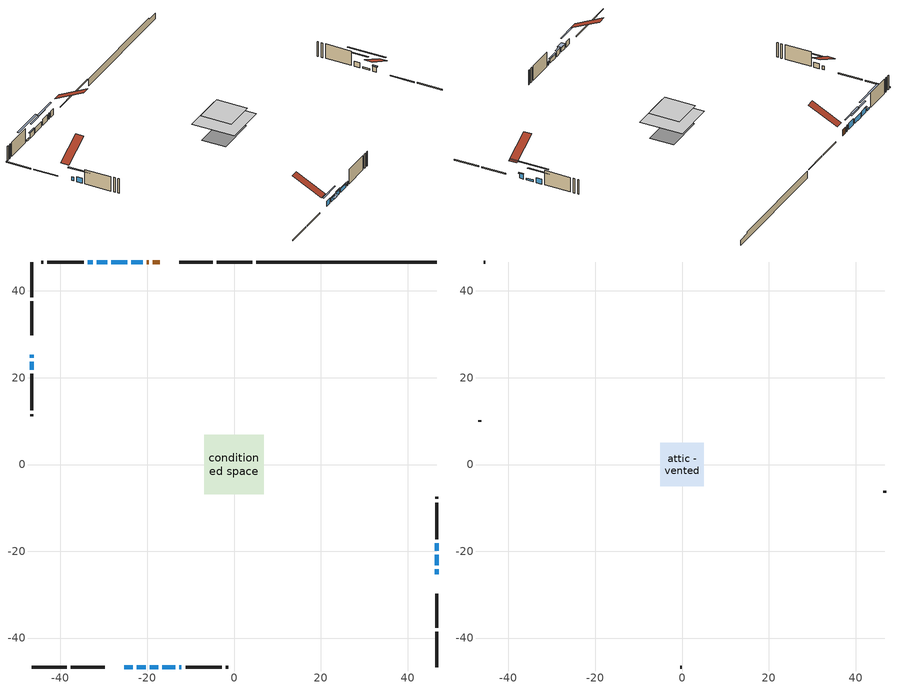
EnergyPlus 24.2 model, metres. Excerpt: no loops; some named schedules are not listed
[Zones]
conditioned space
 floor adiabatic (AdiabaticFloorConstruction): -6.89,-6.89 -6.89,6.89 6.89,6.89 6.89,-6.89 z3.2
 floor foundation (Slab1 construction): -6.51,-3.88 -6.51,3.88 6.51,3.88 6.51,-3.88 z-1.6
 wall outside (RimJoist1 construction): 4.2,46.67 -3.93,46.67 / -46.67,-46.67 -38.54,-46.67 / -46.67,46.67 -46.67,38.54 / 46.67,-46.67 46.67,-38.54 z0.76:1.06
 wall outside (RimJoist2 construction): -4.86,46.67 -12.65,46.67 / -37.61,-46.67 -29.83,-46.67 / -46.67,37.61 -46.67,29.83 / 46.67,-37.61 46.67,-29.83 z0.76:1.06
 wall outside (AdiabaticWallConstruction 1): -17.14,46.67 -18.68,46.67 / -19.6,46.67 -20.08,46.67 z0.76:2.79
 wall outside (AdiabaticWallConstruction): 46.67,-25.34 46.67,-24.12 / -24.63,46.67 -28.24,46.67 / -46.67,23.69 -46.67,21.88 / -29.17,46.67 -31.61,46.67 / 46.67,-19.93 46.67,-18.12 z0.76:2.39; -21.01,46.67 -23.7,46.67 z0.76:2.84; -25.34,-46.67 -23.36,-46.67 / -19.47,-46.67 -17.49,-46.67 z0.76:2.49; -22.43,-46.67 -20.4,-46.67 / -46.67,25.34 -46.67,24.61 / -16.56,-46.67 -13.51,-46.67 / -12.59,-46.67 -12.1,-46.67 z0.76:1.98; 46.67,-23.19 46.67,-20.85 / -32.53,46.67 -33.7,46.67 z0.76:1.37
 wall outside (Wall1 construction): -34.63,46.67 -43.03,46.67 / -11.17,-46.67 -2.78,-46.67 / -46.67,20.95 -46.67,12.55 / 46.67,-17.19 46.67,-8.79 z0.76:5.64
 wall outside (Wall3 construction): -43.96,46.67 -44.44,46.67 / -1.85,-46.67 -1.37,-46.67 / -46.67,11.62 -46.67,11.14 / 46.67,-7.86 46.67,-7.38 z0.76:5.64
 wall foundation (FoundationWall1 construction): 5.13,46.67,-1.6 5.13,46.67,0.76 42.52,46.67,0.76 42.52,46.67,0.25 46.67,46.67,0.25 46.67,46.67,-1.6
 window (WindowConstruction): 46.67,-25.34 46.67,-24.12 z0.76:2.38
 window (WindowConstruction 5): -21.01,46.67 -23.7,46.67 z0.76:2.84
 window (WindowConstruction 6): -24.63,46.67 -28.24,46.67 z0.76:2.38
 window (WindowConstruction 7): -25.34,-46.67 -23.36,-46.67 z0.76:2.49
 window (WindowConstruction 8): -22.43,-46.67 -20.4,-46.67 z0.76:1.98
 window (WindowConstruction 11): -46.67,25.34 -46.67,24.61 z0.76:1.98
 window (WindowConstruction 9): -46.67,23.69 -46.67,21.88 z0.76:2.38
 window (WindowConstruction 12): 46.67,-23.19 46.67,-20.85 z0.76:1.37
 window (WindowConstruction 1): -29.17,46.67 -31.61,46.67 z0.76:2.38
 window (WindowConstruction 13): -32.54,46.67 -33.7,46.67 z0.76:1.37
 window (WindowConstruction 2): -19.47,-46.67 -17.49,-46.67 z0.76:2.49
 window (WindowConstruction 3): -16.56,-46.67 -13.51,-46.67 z0.76:1.98
 window (WindowConstruction 10): -12.58,-46.67 -12.1,-46.67 z0.76:1.98
 window (WindowConstruction 4): 46.67,-19.92 46.67,-18.12 z0.76:2.38
 door (Door): -17.14,46.67 -18.68,46.67 z0.76:2.79
 door (Door 1): -19.6,46.67 -20.08,46.67 z0.76:2.79
 ceiling adiabatic (AdiabaticFloorConstruction): 6.89,-6.89 6.89,6.89 -6.89,6.89 -6.89,-6.89 z3.2
attic - vented
 floor to conditioned space (Floor1 construction Reversed): -4.98,-4.98 -4.98,4.98 4.98,4.98 4.98,-4.98 z5.64
 wall outside (Wall4 construction): -45.37,46.67 -45.74,46.67 / -0.44,-46.67 -0.06,-46.67 / -46.67,10.21 -46.67,9.84 / 46.67,-6.45 46.67,-6.08 z0.76:5.64
 roof outside (Roof1 construction): -16.21,46.67,5.64 -16.21,37.26,10.34 -13.58,37.26,10.34 -13.58,46.67,5.64; -26.27,-46.67,5.64 -26.27,-37.26,10.34 -28.9,-37.26,10.34 -28.9,-46.67,5.64; -46.67,26.27,5.64 -37.26,26.27,10.34 -37.26,28.9,10.34 -46.67,28.9,5.64; 46.67,-26.27,5.64 37.26,-26.27,10.34 37.26,-28.9,10.34 46.67,-28.9,5.64
shading: 46.67,-23.92 46.67,-25.54 47.08,-25.54 47.08,-23.92 z2.59; -26.34,46.67 -18.37,46.67 -18.37,47.08 -26.34,47.08 z5.48; -30.88,46.67 -21.99,46.67 -21.99,47.08 -30.88,47.08 z5.02; -20.72,-46.67 -27.98,-46.67 -27.98,-47.08 -20.72,-47.08 z5.13; -20.1,-46.67 -22.73,-46.67 -22.73,-47.89 -20.1,-47.89 z2.28; -46.67,19.24 -46.67,26.32 -47.08,26.32 -47.08,19.24 z5.02; 46.67,-15.77 46.67,-28.27 47.08,-28.27 47.08,-15.77 z6.45; -31.81,46.67 -28.97,46.67 -28.97,47.08 -31.81,47.08 z2.59; -38.78,46.67 -27.45,46.67 -27.45,47.08 -38.78,47.08 z6.45; -17.29,-46.67 -19.67,-46.67 -19.67,-47.08 -17.29,-47.08 z2.69; -13.21,-46.67 -16.86,-46.67 -16.86,-46.97 -13.21,-46.97 z2.28; 46.67,-15.48 46.67,-22.56 47.08,-22.56 47.08,-15.48 z5.02
[Building]
Building 1: Terrain=Suburbs
[Site:Location]
Quebec Intl AP_QC: Latitude {deg}=46.8; Longitude {deg}=-71.38; Time Zone {hr}=-5; Elevation {m}=74; Keep Site Location Information=Yes
[Site:GroundTemperature:Shallow]
0.0108218, -2.24938, -2.43038, -1.3578, 2.94801, 7.23376, 10.9493, 13.303, 13.5029, 11.5886, 7.96783, 3.81355
[Site:WaterMainsTemperature]
Calculation Method=Schedule; Temperature Schedule=mains temperature schedule
[Material] Roughness=Rough; Thermal Absorptance=0.9
Name | Thickness {m} | Conductivity {W/m-K} | Density {kg/m3} | Specific Heat {J/kg-K} | Solar Absorptance | Visible Absorptance
asphalt or fiberglass shingles | 0.00635 | 0.162714 | 1121.4 | 1465.45 | 0.4 | 0.4
ceiling loosefill ins | 0.169333 | 0.0480833 | 16.02 | 1046.75 | 0.7 | 0.7
ceiling stud and cavity | 0.1397 | 0.0757758 | 65.682 | 1177.47 | 0.7 | 0.7
concrete 4.0 in. | 0.1016 | 1.803125 | 2242.8 | 837.4 | 0.7 | 0.7
concrete 8.0 in. | 0.2032 | 1.803125 | 2242.8 | 837.4 | 0.7 | 0.7
door material | 0.04445 | 0.053851 | 512.64 | 1214.23 | 0.7 | 0.7
exterior vertical ins | 0.0533782 | 0.029427 | 32.04 | 1214.23 | 0.7 | 0.7
floor covering | 0.0127 | 0.0433444 | 54.468 | 1339.84 | 0.6 | 0.6
floor rigid ins; wall rigid ins 1 | 0.512978 | 0.029427 | 32.04 | 1214.23 | 0.7 | 0.7
floor stud and cavity | 0.1397 | 1.75129 | 37.0049 | 1207.88 | 0.7 | 0.7
furniture material conditioned space 1 | 0.1524 | 0.115458 | 640.8 | 1214.23 | 0.6 | 0.6
gypsum board | 0.0127 | 0.160291 | 801 | 837.4 | 0.6 | 0.6
gypsum board 1 | 0.0127 | 0.160291 | 801 | 837.4 | 0.7 | 0.7
osb sheathing 0.5 in. | 0.0127 | 0.115458 | 512.64 | 1214.23 | 0.7 | 0.7
osb sheathing 0.75 in. | 0.01905 | 0.115458 | 512.64 | 1214.23 | 0.7 | 0.7
osb sheathing 2.0 in. | 0.0508 | 0.115458 | 512.64 | 1214.23 | 0.7 | 0.7
rim joist rigid ins; wall rigid ins | 0.051816 | 0.029427 | 32.04 | 1214.23 | 0.7 | 0.7
rim joist stud and cavity | 0.0508 | 0.10032 | 125.044 | 1163.47 | 0.6 | 0.6
rim joist stud and cavity 1 | 0.0508 | 0.203772 | 125.044 | 1163.47 | 0.6 | 0.6
wall stud and cavity | 0.1397 | 0.125935 | 139.0536 | 1170.24 | 0.7 | 0.7
wall stud and cavity 1 | 0.1397 | 0.208789 | 139.0536 | 1170.24 | 0.7 | 0.7
wall stud and cavity 2 | 0.0889 | 6.9971 | 50.32683 | 1063.81 | 0.6 | 0.6
wall stud and cavity 3 | 0.0889 | 0.380278 | 52.3479 | 1209.89 | 0.7 | 0.7
wall stud and cavity 4 | 0.0889 | 0.391764 | 83.0341 | 1211.67 | 0.7 | 0.7
wood siding | 0.0254 | 0.102417 | 544.68 | 1172.36 | 0.4 | 0.4
wood siding 1 | 0.00254 | 0.102417 | 544.68 | 1172.36 | 0.4 | 0.4
wood siding 2; wood siding 3; wood siding 4 | 0.0254 | 0.102417 | 544.68 | 1172.36 | 0.7 | 0.7
[WindowMaterial:SimpleGlazingSystem]
Name | U-Factor {W/m2-K} | Solar Heat Gain Coefficient
WindowMaterial | 2.78903 | 0.62
WindowMaterial 1 | 2.79414 | 0.65
WindowMaterial 2 | 2.78279 | 0.59
WindowMaterial 3 | 2.79301 | 0.64
WindowMaterial 4 | 2.824805 | 0.62
WindowMaterial 5 | 3.04681 | 0.56
WindowMaterial 6 | 2.97414 | 0.62
WindowMaterial 7 | 3.02126 | 0.49
[Construction]
AdiabaticFloorConstruction: floor stud and cavity, floor rigid ins, osb sheathing 0.75 in., floor covering
AdiabaticWallConstruction: wood siding 3, wall rigid ins 1, wall stud and cavity 3, gypsum board
AdiabaticWallConstruction 1: wood siding 4, wall rigid ins 1, wall stud and cavity 3, gypsum board
Door; Door 1: door material
Floor1 construction Reversed: gypsum board, ceiling stud and cavity, ceiling loosefill ins
FoundationWall1 construction: concrete 8.0 in., gypsum board 1
furniture construction conditioned space 1: furniture material conditioned space 1
PartitionWallConstruction: gypsum board, wall stud and cavity 4, gypsum board
RimJoist1 construction: wood siding 2, rim joist rigid ins, osb sheathing 2.0 in., rim joist stud and cavity
RimJoist2 construction: wood siding 2, rim joist rigid ins, osb sheathing 2.0 in., rim joist stud and cavity 1
Roof1 construction: asphalt or fiberglass shingles
Slab1 construction: concrete 4.0 in.
Wall1 construction: wood siding, wall rigid ins, osb sheathing 0.5 in., wall stud and cavity, gypsum board
Wall3 construction: wood siding, wall rigid ins, osb sheathing 0.5 in., wall stud and cavity 1, gypsum board
Wall4 construction: wood siding 1, wall stud and cavity 2
WindowConstruction; WindowConstruction 1: WindowMaterial
WindowConstruction 10: WindowMaterial 5
WindowConstruction 11: WindowMaterial 6
WindowConstruction 12; WindowConstruction 13: WindowMaterial 7
WindowConstruction 2; WindowConstruction 7: WindowMaterial 1
WindowConstruction 3; WindowConstruction 8: WindowMaterial 2
WindowConstruction 4; WindowConstruction 6; WindowConstruction 9: WindowMaterial 3
WindowConstruction 5: WindowMaterial 4
[Zone] Multiplier=1; Part of Total Floor Area=Yes
Name | Volume {m3}
attic - vented | 73.4315
conditioned space | 772.3
[Space]
Name | Zone | Volume {m3}
attic - vented 1 | attic - vented | 73.4315
conditioned space 1 | conditioned space | 772.3
[ZoneInfiltration:EffectiveLeakageArea]
infil attic - vented 1: Zone or Space=attic - vented 1; Schedule=Always On Discrete; Effective Air Leakage Area {cm2}=3655.75; Stack Coefficient=0.000666318; Wind Coefficient=1.74406e-05
[ZoneMixing]
whole house fan mix: Zone or Space=attic - vented; Schedule=Always On Continuous; Design Flow Rate Calculation Method=Flow/Zone; Design Flow Rate {m3/s}=0; Source Zone or Space=conditioned space
[SurfaceProperty:ExposedFoundationPerimeter]
Slab1: Exposed Perimeter Calculation Method=TotalExposedPerimeter; Total Exposed Perimeter {m}=41.545
[InternalMass] Zone or ZoneList=conditioned space; Space or SpaceList=conditioned space 1
Name | Construction | Surface Area {m2}
furniture mass conditioned space 1 | furniture construction conditioned space 1 | 116.28
partition wall mass | PartitionWallConstruction | 290.7
[Lights]
interior lighting: Zone or ZoneList or Space or SpaceList=conditioned space 1; Schedule=interior lighting schedule; Design Level Calculation Method=LightingLevel; Lighting Level {W}=343.2; Return Air Fraction=0; Fraction Radiant=0.6; Fraction Visible=0.2; Fraction Replaceable=1
[People]
occupants: Zone or ZoneList or Space or SpaceList=conditioned space 1; Number of People Schedule=occupants schedule; Number of People Calculation Method=People; Number of People=3; Fraction Radiant=0.314171; Sensible Heat Fraction=0.56303; Activity Level Schedule=occupants activity schedule; Carbon Dioxide Generation Rate {m3/s-W}=0; Enable ASHRAE 55 Comfort Warnings=No; Mean Radiant Temperature Calculation Type=EnclosureAveraged
[ElectricEquipment] Zone or ZoneList or Space or SpaceList=conditioned space 1; Design Level Calculation Method=EquipmentLevel
Name | Schedule | Design Level {W} | Fraction Latent | Fraction Radiant | Fraction Lost
clothes dryer | clothes dryer schedule | 140.772 | 0.015 | 0.081 | 0.85
clothes washer | clothes washer schedule | 32.1985 | 0.03 | 0.162 | 0.7
cooking range | cooking range schedule | 215.147 | 0.08 | 0.432 | 0.2
dishwasher | dishwasher schedule | 66.8632 | 0.3 | 0.18 | 0.4
fridge | fridge schedule | 72.9452 | 0 | 0.6 | 0
mech vent house fan | mech vent house fan schedule | 19.9167 | 0 | 0 | 0.5
mech vent house fan cfis | mech vent house fan cfis schedule | 0 | 0 | 0 | 0
mech vent range fan 0 | mech vent range fan 0 schedule | 57 | 0 | 0 | 1
misc plug loads | misc plug loads schedule | 494.7 | 0.045 | 0.513 | 0.1
whole house fan | Always On Discrete | 0 | 0 | 0 | 1
[OtherEquipment] Zone or ZoneList or Space or SpaceList=conditioned space 1; Design Level Calculation Method=EquipmentLevel
Name | Fuel Type | Schedule | Design Level {W} | Fraction Latent | Fraction Radiant | Fraction Lost
clothes dryer 1 | Electricity | clothes dryer schedule | 0 | 0.015 | 0.081 | 0.85
cooking range 1 | Electricity | cooking range schedule | 0 | 0.08 | 0.432 | 0.2
general water use latent | None | general water use schedule | 62.594 | 1 | 0 | 0
general water use sensible | None | general water use schedule | -61.6891 | 0 | 0.6 | 0
mech vent house fan latent load | None | Always On Discrete | 0 | 1 | 0 | 0
mech vent house fan sensible load | None | Always On Discrete | 0 | 0 | 0 | 0
water heater energy adjustment1 | Electricity | Always On Discrete | 0.01 | 0 | 0 | 1
[ZoneInfiltration:DesignFlowRate] Zone or ZoneList or Space or SpaceList=conditioned space 1; Schedule=Always On Discrete; Design Flow Rate Calculation Method=Flow/Zone; Design Flow Rate {m3/s}=0
infil flow; natural vent flow; whole house fan flow
[AvailabilityManager:Scheduled]
air source heat pump airloop Availability Manager: Schedule=Always On Discrete
[Foundation:Kiva]
Foundation Kiva 1: Initial Indoor Air Temperature {C}=18; Wall Height Above Grade {m}=0.760019; Wall Depth Below Slab {m}=0.2032; Custom Block Material Name 1=exterior vertical ins; Custom Block Depth 1 {m}=2.36001; Custom Block X Position 1 {m}=0.2159; Custom Block Z Position 1 {m}=0
[Foundation:Kiva:Settings]
Soil Conductivity {W/m-K}=0.849921; Soil Density {kg/m3}=1842.3; Soil Specific Heat {J/kg-K}=418.7; Ground Solar Absorptivity=0.9; Ground Thermal Absorptivity=0.9; Ground Surface Roughness {m}=0.03; Far-Field Width {m}=40; Deep-Ground Boundary Condition=ZeroFlux; Deep-Ground Depth {m}=40; Minimum Cell Dimension {m}=0.2; Maximum Cell Growth Coefficient=3; Simulation Timestep=Timestep
[Exterior:Lights]
exterior lighting: Schedule=exterior lighting schedule; Design Level {W}=75.6
[EnergyManagementSystem:GlobalVariable]
air_source_heat_pump_airloop_Fan_RTF
infil_program_Qfan
infil_program_Qinf
natural_vent_program_Qnv
natural_vent_program_Qwhf
[EnergyManagementSystem:Sensor]
Name | Output:Variable or Output:Meter Index Key | Output:Variable or Output:Meter
airflow_gain | infil flow | Infiltration Sensible Heat Gain Energy
airflow_gain_1 | natural vent flow | Infiltration Sensible Heat Gain Energy
airflow_gain_2 | whole house fan flow | Infiltration Sensible Heat Gain Energy
airflow_loss | infil flow | Infiltration Sensible Heat Loss Energy
airflow_loss_1 | natural vent flow | Infiltration Sensible Heat Loss Energy
airflow_loss_2 | whole house fan flow | Infiltration Sensible Heat Loss Energy
clg_load_cond |  | Cooling:EnergyTransfer:Zone:CONDITIONED SPACE
clg_sp_s; clg_sp_s_1 | cooling setpoint | Schedule Value
clothes_dryer_exhaust_0_sch_s | clothes dryer exhaust 0 schedule | Schedule Value
cool_season | cooling season schedule | Schedule Value
htg_load_cond |  | Heating:EnergyTransfer:Zone:CONDITIONED SPACE
htg_sp_s; htg_sp_s_1 | heating setpoint | Schedule Value
ig_ee_conv | clothes dryer | Electric Equipment Convective Heating Energy
ig_ee_conv_2 | cooking range | Electric Equipment Convective Heating Energy
ig_ee_conv_4 | fridge | Electric Equipment Convective Heating Energy
ig_ee_conv_5 | misc plug loads | Electric Equipment Convective Heating Energy
ig_ee_conv_6 | whole house fan | Electric Equipment Convective Heating Energy
ig_ee_rad | clothes dryer | Electric Equipment Radiant Heating Energy
ig_ee_rad_2 | cooking range | Electric Equipment Radiant Heating Energy
ig_ee_rad_4 | fridge | Electric Equipment Radiant Heating Energy
ig_ee_rad_5 | misc plug loads | Electric Equipment Radiant Heating Energy
ig_ee_rad_6 | whole house fan | Electric Equipment Radiant Heating Energy
ig_lgt_conv | interior lighting | Lights Convective Heating Energy
ig_lgt_rad | interior lighting | Lights Radiant Heating Energy
ig_lgt_vis | interior lighting | Lights Visible Radiation Heating Energy
ig_oe_conv | clothes dryer 1 | Other Equipment Convective Heating Energy
ig_oe_conv_1 | cooking range 1 | Other Equipment Convective Heating Energy
ig_oe_conv_2 | general water use latent | Other Equipment Convective Heating Energy
ig_oe_conv_3 | general water use sensible | Other Equipment Convective Heating Energy
ig_oe_conv_4 | water heater energy adjustment1 | Other Equipment Convective Heating Energy
ig_oe_rad | clothes dryer 1 | Other Equipment Radiant Heating Energy
ig_oe_rad_1 | cooking range 1 | Other Equipment Radiant Heating Energy
ig_oe_rad_2 | general water use latent | Other Equipment Radiant Heating Energy
ig_oe_rad_3 | general water use sensible | Other Equipment Radiant Heating Energy
ig_oe_rad_4 | water heater energy adjustment1 | Other Equipment Radiant Heating Energy
ig_ppl_conv | occupants | People Convective Heating Energy
ig_ppl_rad | occupants | People Radiant Heating Energy
im_conv | furniture mass conditioned space 1 | Surface Inside Face Convection Heat Gain Energy
im_conv_1 | partition wall mass | Surface Inside Face Convection Heat Gain Energy
im_ig | furniture mass conditioned space 1 | Surface Inside Face Internal Gains Radiation Heat Gain Energy
im_ig_1 | partition wall mass | Surface Inside Face Internal Gains Radiation Heat Gain Energy
im_lgt | furniture mass conditioned space 1 | Surface Inside Face Lights Radiation Heat Gain Energy
im_lgt_1 | partition wall mass | Surface Inside Face Lights Radiation Heat Gain Energy
im_sol | furniture mass conditioned space 1 | Surface Inside Face Solar Radiation Heat Gain Energy
im_sol_1 | partition wall mass | Surface Inside Face Solar Radiation Heat Gain Energy
im_surf | furniture mass conditioned space 1 | Surface Inside Face Net Surface Thermal Radiation Heat Gain Energy
im_surf_1 | partition wall mass | Surface Inside Face Net Surface Thermal Radiation Heat Gain Energy
mech_vent_range_fan_0_sch_s | mech vent range fan 0 schedule | Schedule Value
mv_conv | mech vent house fan | Electric Equipment Convective Heating Energy
mv_conv_1 | mech vent house fan cfis | Electric Equipment Convective Heating Energy
mv_conv_2 | mech vent range fan 0 | Electric Equipment Convective Heating Energy
mv_conv_3 | mech vent house fan latent load | Other Equipment Convective Heating Energy
mv_conv_4 | mech vent house fan sensible load | Other Equipment Convective Heating Energy
mv_rad | mech vent house fan | Electric Equipment Radiant Heating Energy
mv_rad_1 | mech vent house fan cfis | Electric Equipment Radiant Heating Energy
mv_rad_2 | mech vent range fan 0 | Electric Equipment Radiant Heating Energy
mv_rad_3 | mech vent house fan latent load | Other Equipment Radiant Heating Energy
mv_rad_4 | mech vent house fan sensible load | Other Equipment Radiant Heating Energy
natural_vent_s | natural vent schedule | Schedule Value
out_pb_s |  | Site Outdoor Air Barometric Pressure
out_wt_s |  | Site Outdoor Air Humidity Ratio
site_vw_s |  | Site Wind Speed
ss_back_out | Window1 | Surface Window Shortwave from Zone Back Out Window Heat Transfer Rate
ss_back_out_1 | Window10 | Surface Window Shortwave from Zone Back Out Window Heat Transfer Rate
ss_back_out_10 | Window4 | Surface Window Shortwave from Zone Back Out Window Heat Transfer Rate
ss_back_out_11 | Window5 | Surface Window Shortwave from Zone Back Out Window Heat Transfer Rate
ss_back_out_12 | Window8 | Surface Window Shortwave from Zone Back Out Window Heat Transfer Rate
ss_back_out_13 | Window9 | Surface Window Shortwave from Zone Back Out Window Heat Transfer Rate
ss_back_out_2 | Window11 | Surface Window Shortwave from Zone Back Out Window Heat Transfer Rate
ss_back_out_3 | Window13 | Surface Window Shortwave from Zone Back Out Window Heat Transfer Rate
ss_back_out_4 | Window14 | Surface Window Shortwave from Zone Back Out Window Heat Transfer Rate
ss_back_out_5 | Window16 | Surface Window Shortwave from Zone Back Out Window Heat Transfer Rate
ss_back_out_6 | Window17 | Surface Window Shortwave from Zone Back Out Window Heat Transfer Rate
ss_back_out_7 | Window18 | Surface Window Shortwave from Zone Back Out Window Heat Transfer Rate
ss_back_out_8 | Window2 | Surface Window Shortwave from Zone Back Out Window Heat Transfer Rate
ss_back_out_9 | Window20 | Surface Window Shortwave from Zone Back Out Window Heat Transfer Rate
ss_conv | Door1 | Surface Inside Face Convection Heat Gain Energy
ss_conv_1 | Door2 | Surface Inside Face Convection Heat Gain Energy
ss_conv_10 | Window2 | Surface Inside Face Convection Heat Gain Energy
ss_conv_11 | Window20 | Surface Inside Face Convection Heat Gain Energy
ss_conv_12 | Window4 | Surface Inside Face Convection Heat Gain Energy
ss_conv_13 | Window5 | Surface Inside Face Convection Heat Gain Energy
ss_conv_14 | Window8 | Surface Inside Face Convection Heat Gain Energy
ss_conv_15 | Window9 | Surface Inside Face Convection Heat Gain Energy
ss_conv_2 | Window1 | Surface Inside Face Convection Heat Gain Energy
ss_conv_3 | Window10 | Surface Inside Face Convection Heat Gain Energy
ss_conv_4 | Window11 | Surface Inside Face Convection Heat Gain Energy
ss_conv_5 | Window13 | Surface Inside Face Convection Heat Gain Energy
ss_conv_6 | Window14 | Surface Inside Face Convection Heat Gain Energy
ss_conv_7 | Window16 | Surface Inside Face Convection Heat Gain Energy
ss_conv_8 | Window17 | Surface Inside Face Convection Heat Gain Energy
ss_conv_9 | Window18 | Surface Inside Face Convection Heat Gain Energy
ss_ig | Door1 | Surface Inside Face Internal Gains Radiation Heat Gain Energy
ss_ig_1 | Door2 | Surface Inside Face Internal Gains Radiation Heat Gain Energy
ss_ig_10 | Window2 | Surface Inside Face Internal Gains Radiation Heat Gain Energy
ss_ig_11 | Window20 | Surface Inside Face Internal Gains Radiation Heat Gain Energy
ss_ig_12 | Window4 | Surface Inside Face Internal Gains Radiation Heat Gain Energy
ss_ig_13 | Window5 | Surface Inside Face Internal Gains Radiation Heat Gain Energy
ss_ig_14 | Window8 | Surface Inside Face Internal Gains Radiation Heat Gain Energy
ss_ig_15 | Window9 | Surface Inside Face Internal Gains Radiation Heat Gain Energy
ss_ig_2 | Window1 | Surface Inside Face Internal Gains Radiation Heat Gain Energy
ss_ig_3 | Window10 | Surface Inside Face Internal Gains Radiation Heat Gain Energy
ss_ig_4 | Window11 | Surface Inside Face Internal Gains Radiation Heat Gain Energy
ss_ig_5 | Window13 | Surface Inside Face Internal Gains Radiation Heat Gain Energy
ss_ig_6 | Window14 | Surface Inside Face Internal Gains Radiation Heat Gain Energy
ss_ig_7 | Window16 | Surface Inside Face Internal Gains Radiation Heat Gain Energy
ss_ig_8 | Window17 | Surface Inside Face Internal Gains Radiation Heat Gain Energy
ss_ig_9 | Window18 | Surface Inside Face Internal Gains Radiation Heat Gain Energy
ss_lgt | Door1 | Surface Inside Face Lights Radiation Heat Gain Energy
ss_lgt_1 | Door2 | Surface Inside Face Lights Radiation Heat Gain Energy
ss_sol | Door1 | Surface Inside Face Solar Radiation Heat Gain Energy
ss_sol_1 | Door2 | Surface Inside Face Solar Radiation Heat Gain Energy
ss_surf | Door1 | Surface Inside Face Net Surface Thermal Radiation Heat Gain Energy
ss_surf_1 | Door2 | Surface Inside Face Net Surface Thermal Radiation Heat Gain Energy
ss_surf_10 | Window2 | Surface Inside Face Net Surface Thermal Radiation Heat Gain Energy
ss_surf_11 | Window20 | Surface Inside Face Net Surface Thermal Radiation Heat Gain Energy
ss_surf_12 | Window4 | Surface Inside Face Net Surface Thermal Radiation Heat Gain Energy
ss_surf_13 | Window5 | Surface Inside Face Net Surface Thermal Radiation Heat Gain Energy
ss_surf_14 | Window8 | Surface Inside Face Net Surface Thermal Radiation Heat Gain Energy
ss_surf_15 | Window9 | Surface Inside Face Net Surface Thermal Radiation Heat Gain Energy
ss_surf_2 | Window1 | Surface Inside Face Net Surface Thermal Radiation Heat Gain Energy
ss_surf_3 | Window10 | Surface Inside Face Net Surface Thermal Radiation Heat Gain Energy
ss_surf_4 | Window11 | Surface Inside Face Net Surface Thermal Radiation Heat Gain Energy
ss_surf_5 | Window13 | Surface Inside Face Net Surface Thermal Radiation Heat Gain Energy
ss_surf_6 | Window14 | Surface Inside Face Net Surface Thermal Radiation Heat Gain Energy
ss_surf_7 | Window16 | Surface Inside Face Net Surface Thermal Radiation Heat Gain Energy
ss_surf_8 | Window17 | Surface Inside Face Net Surface Thermal Radiation Heat Gain Energy
ss_surf_9 | Window18 | Surface Inside Face Net Surface Thermal Radiation Heat Gain Energy
ss_trans_in | Window1 | Surface Window Transmitted Solar Radiation Rate
ss_trans_in_1 | Window10 | Surface Window Transmitted Solar Radiation Rate
ss_trans_in_10 | Window4 | Surface Window Transmitted Solar Radiation Rate
ss_trans_in_11 | Window5 | Surface Window Transmitted Solar Radiation Rate
ss_trans_in_12 | Window8 | Surface Window Transmitted Solar Radiation Rate
ss_trans_in_13 | Window9 | Surface Window Transmitted Solar Radiation Rate
ss_trans_in_2 | Window11 | Surface Window Transmitted Solar Radiation Rate
ss_trans_in_3 | Window13 | Surface Window Transmitted Solar Radiation Rate
ss_trans_in_4 | Window14 | Surface Window Transmitted Solar Radiation Rate
